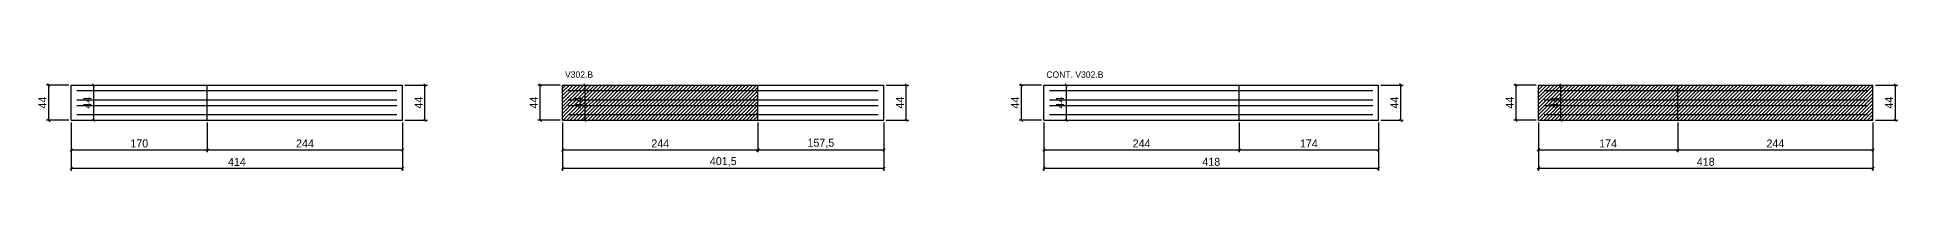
# Model space of a CAD drawing. Extents: x -9000 to 10970, y -257 to 1250.
# Drawn here: x 6194 to 8519, y -257 to -133 of the extents above; entities that cross this region are included whole.
import ezdxf

# ---------------------------------------------------------------- set-up
doc = ezdxf.new("R2010")
doc.units = 0
for name, color, linetype in [('COTA', 241, 'Continuous'), ('NOMENCLATURA', 7, 'Continuous'), ('Painéis', 200, 'Continuous'), ('Reaproveitamento', 251, 'Continuous'), ('SARR_2.2x7', 40, 'Continuous')]:
    doc.layers.add(name, color=color, linetype=linetype)
doc.dimstyles.new('PAINEL', dxfattribs={"dimtxt": 10, "dimasz": 3, "dimexe": 3, "dimexo": 3, "dimgap": 3, "dimtad": 1, "dimblk": 'OBLIQUE', "dimblk1": 'OBLIQUE', "dimcen": 2.5, "dimclrd": 4, "dimclre": 4, "dimclrt": 240, "dimazin": 3, "dimtfac": 1, "dimtmove": 0, "dimatfit": 3})

# ---------------------------------------------------------------- blocks, each defined once
blk = doc.blocks.new('_OBLIQUE')
at = {"color": 0, "linetype": 'BYBLOCK'}
blk.add_line((-0.5, -0.5), (0.5, 0.5), dxfattribs=at)

msp = doc.modelspace()

# ---------------------------------------------------------------- hatches: boundary and pattern name
at = {"layer": 'Reaproveitamento'}
h = msp.add_hatch(dxfattribs=at)
h.set_pattern_fill('ANSI31')
h.paths.add_polyline_path([(6850.4, -194), (7094.4, -194), (7094.4, -150.4), (6850.4, -150.4)])
h = msp.add_hatch(dxfattribs=at)
h.set_pattern_fill('ANSI31')
h.paths.add_polyline_path([(8069.9, -194), (8243.9, -194), (8243.9, -150), (8069.9, -150)])
h = msp.add_hatch(dxfattribs=at)
h.set_pattern_fill('ANSI31')
h.paths.add_polyline_path([(8243.9, -194), (8487.9, -194), (8487.9, -150), (8243.9, -150)])

# ---------------------------------------------------------------- linework, layer by layer
at = {"layer": 'Painéis'}
for p, q in [((6236.4, -150), (6406.4, -150)), ((6236.4, -194), (6236.4, -150)), ((6406.4, -194), (6406.4, -150)), ((6406.4, -194), (6406.4, -150)), ((6406.4, -150), (6650.4, -150)), ((6406.4, -194), (6406.4, -150)), ((6650.4, -194), (6650.4, -150)), ((6850.4, -150), (7094.4, -150)), ((6850.4, -194), (6850.4, -150)), ((7094.4, -194), (7094.4, -150)), ((7094.4, -194), (7094.4, -150)), ((7094.4, -150), (7251.9, -150)), ((7094.4, -194), (7094.4, -150)), ((7251.9, -194), (7251.9, -150)), ((7451.9, -150), (7695.9, -150)), ((7451.9, -194), (7451.9, -150)), ((7695.9, -194), (7695.9, -150)), ((7695.9, -194), (7695.9, -150)), ((7695.9, -150), (7869.9, -150)), ((7695.9, -194), (7695.9, -150)), ((7869.9, -194), (7869.9, -150)), ((8069.9, -150), (8243.9, -150)), ((8069.9, -194), (8069.9, -150)), ((8243.9, -194), (8243.9, -150)), ((8243.9, -194), (8243.9, -150)), ((8243.9, -150), (8487.9, -150)), ((8243.9, -194), (8243.9, -150)), ((8487.9, -194), (8487.9, -150)), ((6236.4, -194), (6406.4, -194)), ((6406.4, -194), (6650.4, -194)), ((6850.4, -194), (7094.4, -194)), ((7094.4, -194), (7251.9, -194)), ((7451.9, -194), (7695.9, -194)), ((7695.9, -194), (7869.9, -194)), ((8069.9, -194), (8243.9, -194)), ((8243.9, -194), (8487.9, -194))]:
    msp.add_line(p, q, dxfattribs=at)
at = {"layer": 'SARR_2.2x7'}
for points in [[(6243.4, -157), (6406.4, -157)], [(6243.4, -157), (6406.4, -157)], [(6406.4, -157), (6643.4, -157)], [(6406.4, -157), (6643.4, -157)], [(6857.4, -157), (7094.4, -157)], [(6857.4, -157), (7094.4, -157)], [(7094.4, -157), (7244.9, -157)], [(7094.4, -157), (7244.9, -157)], [(7458.9, -157), (7695.9, -157)], [(7458.9, -157), (7695.9, -157)], [(7695.9, -157), (7862.9, -157)], [(7695.9, -157), (7862.9, -157)], [(8076.9, -157), (8243.9, -157)], [(8076.9, -157), (8243.9, -157)], [(8243.9, -157), (8480.9, -157)], [(8243.9, -157), (8480.9, -157)], [(6243.4, -168.5), (6406.4, -168.5)], [(6243.4, -168.5), (6406.4, -168.5)], [(6243.4, -175.5), (6406.4, -175.5)], [(6243.4, -175.5), (6406.4, -175.5)], [(6406.4, -168.5), (6643.4, -168.5)], [(6406.4, -168.5), (6643.4, -168.5)], [(6406.4, -175.5), (6643.4, -175.5)], [(6406.4, -175.5), (6643.4, -175.5)], [(6857.4, -168.5), (7094.4, -168.5)], [(6857.4, -168.5), (7094.4, -168.5)], [(6857.4, -175.5), (7094.4, -175.5)], [(6857.4, -175.5), (7094.4, -175.5)], [(7094.4, -168.5), (7244.9, -168.5)], [(7094.4, -168.5), (7244.9, -168.5)], [(7094.4, -175.5), (7244.9, -175.5)], [(7094.4, -175.5), (7244.9, -175.5)], [(7458.9, -168.5), (7695.9, -168.5)], [(7458.9, -168.5), (7695.9, -168.5)], [(7458.9, -175.5), (7695.9, -175.5)], [(7458.9, -175.5), (7695.9, -175.5)], [(7695.9, -168.5), (7862.9, -168.5)], [(7695.9, -168.5), (7862.9, -168.5)], [(7695.9, -175.5), (7862.9, -175.5)], [(7695.9, -175.5), (7862.9, -175.5)], [(8076.9, -168.5), (8243.9, -168.5)], [(8076.9, -168.5), (8243.9, -168.5)], [(8076.9, -175.5), (8243.9, -175.5)], [(8076.9, -175.5), (8243.9, -175.5)], [(8243.9, -168.5), (8480.9, -168.5)], [(8243.9, -168.5), (8480.9, -168.5)], [(8243.9, -175.5), (8480.9, -175.5)], [(8243.9, -175.5), (8480.9, -175.5)], [(6243.4, -187), (6406.4, -187)], [(6243.4, -187), (6406.4, -187)], [(6406.4, -187), (6643.4, -187)], [(6406.4, -187), (6643.4, -187)], [(6857.4, -187), (7094.4, -187)], [(6857.4, -187), (7094.4, -187)], [(7094.4, -187), (7244.9, -187)], [(7094.4, -187), (7244.9, -187)], [(7458.9, -187), (7695.9, -187)], [(7458.9, -187), (7695.9, -187)], [(7695.9, -187), (7862.9, -187)], [(7695.9, -187), (7862.9, -187)], [(8076.9, -187), (8243.9, -187)], [(8076.9, -187), (8243.9, -187)], [(8243.9, -187), (8480.9, -187)], [(8243.9, -187), (8480.9, -187)]]:
    msp.add_lwpolyline(points, dxfattribs=at)

# ---------------------------------------------------------------- texts
at = {"layer": 'NOMENCLATURA'}
for s, p in [('V302.B', (6853.4, -141)), ('CONT. V302.B', (7454.9, -141))]:
    msp.add_text(s, height=8, dxfattribs=at).set_placement(p)

# ---------------------------------------------------------------- dimensions: what is measured, and where the dimension line sits
at = {"layer": 'COTA'}
for base, p1, p2 in [((6208.4, -194), (6236.4, -194), (6236.4, -150)), ((6264.4, -194), (6236.4, -194), (6236.4, -150)), ((6678.4, -194), (6650.4, -194), (6650.4, -150)), ((6678.4, -194), (6650.4, -194), (6650.4, -150)), ((6822.4, -194), (6850.4, -194), (6850.4, -150)), ((6878.4, -194), (6850.4, -194), (6850.4, -150)), ((7279.9, -194), (7251.9, -194), (7251.9, -150)), ((7279.9, -194), (7251.9, -194), (7251.9, -150)), ((7423.9, -194), (7451.9, -194), (7451.9, -150)), ((7479.9, -194), (7451.9, -194), (7451.9, -150)), ((7897.9, -194), (7869.9, -194), (7869.9, -150)), ((7897.9, -194), (7869.9, -194), (7869.9, -150)), ((8041.9, -194), (8069.9, -194), (8069.9, -150)), ((8097.9, -194), (8069.9, -194), (8069.9, -150)), ((8515.9, -194), (8487.9, -194), (8487.9, -150)), ((8515.9, -194), (8487.9, -194), (8487.9, -150))]:
    msp.add_linear_dim(base=base, p1=p1, p2=p2, angle=90, dimstyle='PAINEL', dxfattribs=at).render()
for base, p1, p2 in [((6236.4, -231), (6236.4, -194), (6406.4, -194)), ((6236.4, -254), (6236.4, -194), (6650.4, -194)), ((6406.4, -231), (6406.4, -194), (6650.4, -194)), ((6850.4, -231), (6850.4, -194), (7094.4, -194)), ((6850.4, -254), (6850.4, -194), (7251.9, -194)), ((7094.4, -231), (7094.4, -194), (7251.9, -194)), ((7451.9, -231), (7451.9, -194), (7695.9, -194)), ((7451.9, -254), (7451.9, -194), (7869.9, -194)), ((7695.9, -231), (7695.9, -194), (7869.9, -194)), ((8069.9, -231), (8069.9, -194), (8243.9, -194)), ((8069.9, -254), (8069.9, -194), (8487.9, -194)), ((8243.9, -231), (8243.9, -194), (8487.9, -194))]:
    msp.add_linear_dim(base=base, p1=p1, p2=p2, dimstyle='PAINEL', dxfattribs=at).render()

doc.saveas('drawing.dxf')
